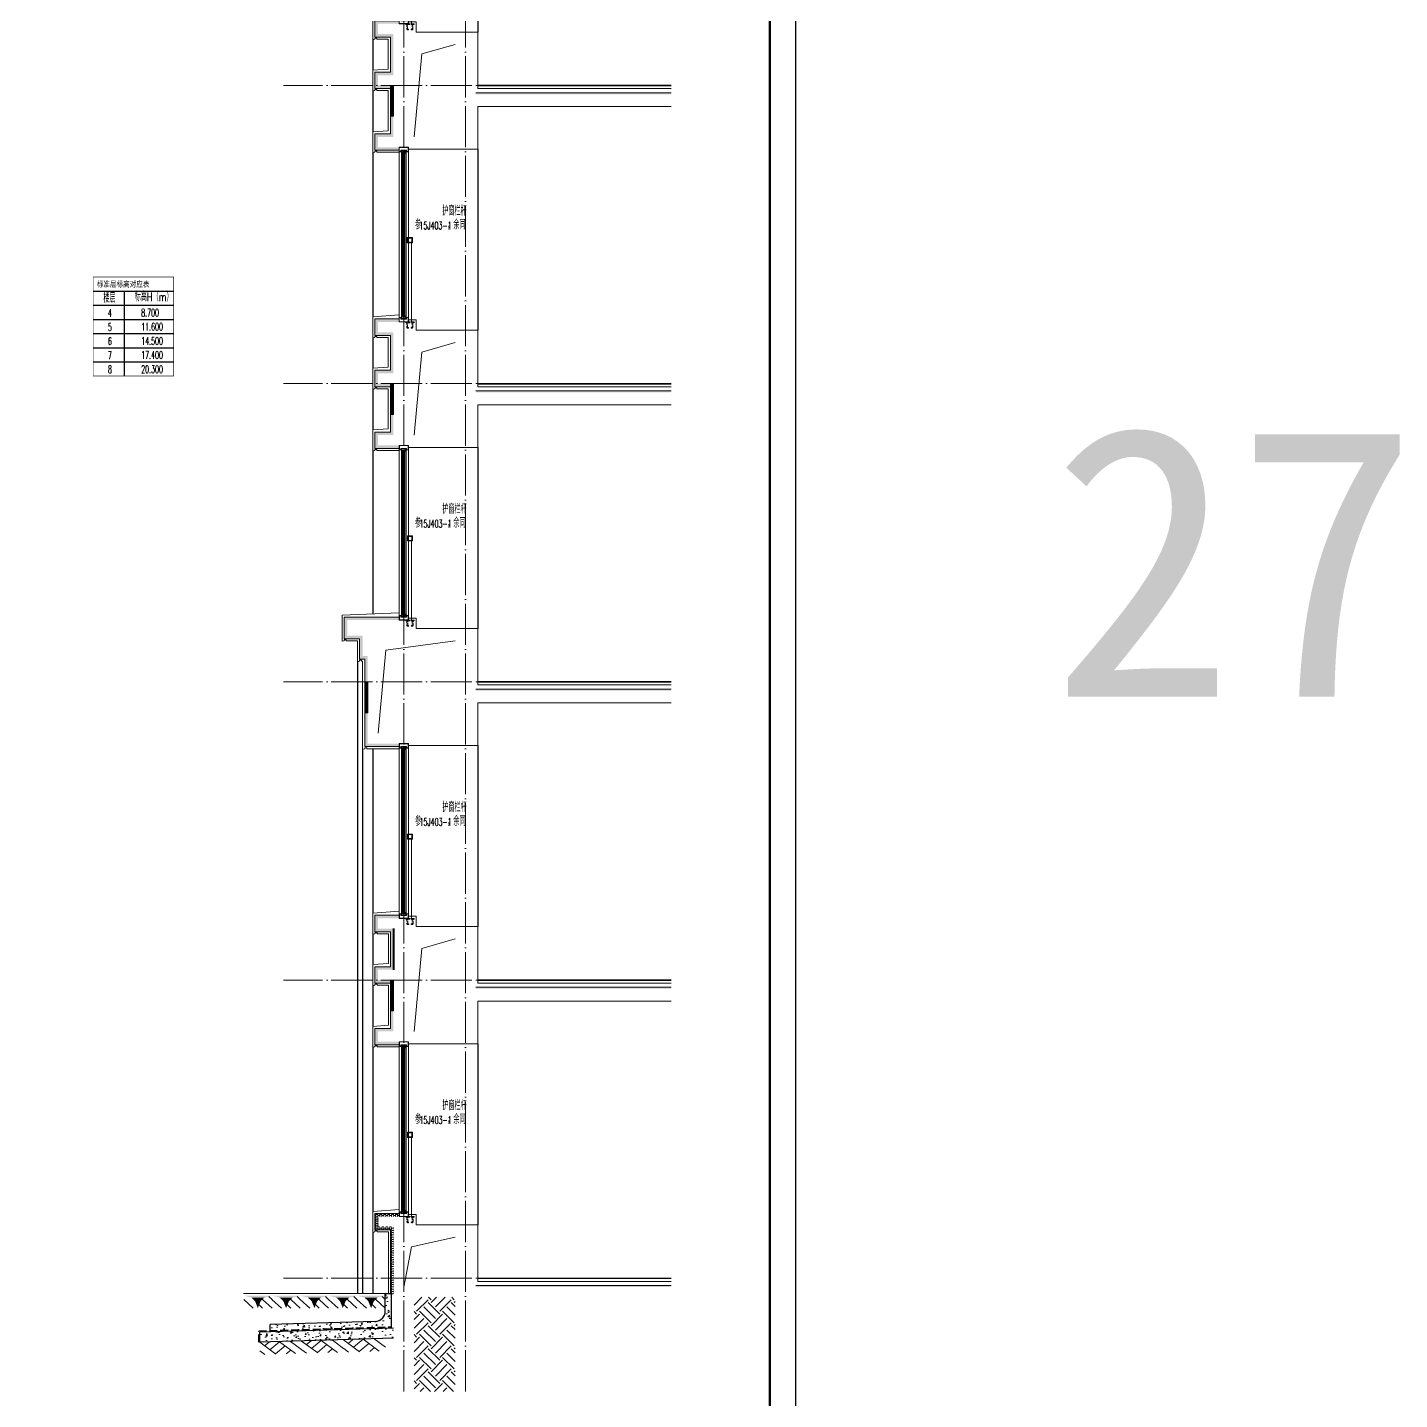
# Model space of a CAD drawing. Extents: x 27938 to 725830, y -209821 to 1628073.
# Drawn here: x 401412 to 414753, y -169623 to -156279 of the extents above; entities that cross this region are included whole.
import ezdxf

# ---------------------------------------------------------------- set-up
doc = ezdxf.new("R2010")
doc.units = 0
doc.header["$LTSCALE"] = 1000
doc.header["$MEASUREMENT"] = 0
doc.linetypes.add('DASH', pattern=[0.35, 0.25, -0.1])
doc.linetypes.add('DOTE', pattern=[2.42, 2, -0.2, 0.02, -0.2])
for name, color, linetype in [('C-Sheet-图框', 101, 'Continuous'), ('COLUMN', 9, 'Continuous'), ('DIM_SYMB', 3, 'Continuous'), ('PUB_TEXT', 4, 'Continuous'), ('图框', 140, 'Continuous'), ('看线', 251, 'Continuous'), ('立面-看线', 251, 'Continuous')]:
    doc.layers.add(name, color=color, linetype=linetype)
for name, color, linetype, lineweight in [('DOTE', 19, 'DOTE', 9), ('PUB_HATCH', 8, 'Continuous', 9), ('S_WINDOW', 144, 'Continuous', 15), ('WALL', 9, 'Continuous', 40), ('内粉刷', 37, 'Continuous', 9), ('填充', 251, 'Continuous', 5), ('立面-中轮廓线', 213, 'Continuous', 35), ('立面-栏杆', 105, 'Continuous', 15), ('立面-洞口示意', 152, 'Continuous', 13), ('粉刷', 251, 'Continuous', 9), ('细细', 250, 'Continuous', 0)]:
    doc.layers.add(name, color=color, linetype=linetype, lineweight=lineweight)
doc.layers.add('yichutu', color=7, linetype='Continuous', true_color=0xffffff, plot=False)
doc.styles.add('_TCH_DIM', font='SIMPLEX.shx', dxfattribs={"width": 0.7, "bigfont": 'GBCBIG.shx'})
doc.styles.add('C', font='')
doc.styles.add('宋体', font='', dxfattribs={"height": 50})
doc.styles.get('C').set_extended_font_data('SimHei')
doc.styles.get('宋体').set_extended_font_data('SimSun')
pattern_1 = [(50, (28072.99, 249033.25), (143.452037, -12.550427), [15, -165]), (355, (28072.99, 249033.25), (-27.750267, 150.438427), [12, -132]), (100.4514, (28084.94, 249032.2), (115.701876, 137.88791), [12.74804, -140.22842]), (46.1842, (28072.99, 249073.25), (213.44821, -33.1038), [22.5, -247.5]), (96.6356, (28090.77, 249070.5), (186.93254, 194.82357), [19.12206, -210.3426]), (351.1842, (28072.99, 249073.25), (186.93239, 194.82372), [18, -198]), (21, (28092.99, 249063.25), (119.38141, -80.52378), [15, -165]), (326, (28092.99, 249063.25), (48.663066, 145.03001), [12, -132]), (71.4514, (28102.93, 249056.54), (168.044526, 64.5061), [12.74804, -140.22842]), (37.5, (28072.986, 249033.25), (2.431971, 66.578771), [0, -130.4, 0, -134, 0, -132.5]), (7.5, (28072.986, 249033.25), (52.613907, 78.882342), [0, -76.4, 0, -127.4, 0, -50.5]), (327.5, (28028.386, 249033.25), (106.764487, -4.510974), [0, -50, 0, -156, 0, -207]), (317.5, (28008.39, 249033.25), (116.637234, 20.020996), [0, -65, 0, -103.6, 0, -147])]
pattern_2 = [(315, (-1092889.3176, -488431.8362), (-1.767766953, -1.767766953), []), (315, (-1092888.139, -488431.8362), (-1.767766953, -1.767766953), [])]
pattern_3 = [(315, (-1092889.3176, -490170.0743), (-1.767766953, -1.767766953), []), (315, (-1092888.139, -490170.0743), (-1.767766953, -1.767766953), [])]

# ---------------------------------------------------------------- blocks, each defined once
blk = doc.blocks.new('$LinePat$素土夯实')
at = {"color": 0}
for p, q in [((0, -210), (210, 0)), ((120, -300), (420, 0)), ((420, 0), (608, -188)), ((495, -300), (795, 0)), ((615, 0), (705, -90)), ((210, -210), (300, -300)), ((315, -105), (502, -293)), ((705, -300), (795, -210))]:
    blk.add_line(p, q, dxfattribs=at)
blk = doc.blocks.new('$LinePat$自然土壤')
at = {"color": 0}
for p, q in [((0, -90), (71, -19)), ((0, -300), (211, -89)), ((210, -300), (286, -224)), ((420, -300), (630, -90))]:
    blk.add_line(p, q, dxfattribs=at)
for points in [[(0, 0), (630, 0), (168, -45), (462, -45)], [(168, -45), (462, -45), (252, -132), (378, -132)], [(252, -132), (378, -132), (315, -300)]]:
    blk.add_solid(points, dxfattribs=at)
blk = doc.blocks.new('sanshui')
at = {"layer": '粉刷'}
h = blk.add_hatch(dxfattribs=at)
h.set_pattern_fill('混凝土', color=256, scale=20)
h.set_pattern_definition(pattern_1)
edge = h.paths.add_edge_path()
edge.add_line((346318, 427330), (346258, 427330))
edge.add_line((346258, 427330), (346258, 427160))
edge.add_arc((346158, 427160), 100, 271.7184, 360, ccw=False)
edge.add_line((346161, 427060), (345138, 427030))
edge.add_line((345138, 427030), (345138, 426970))
edge.add_line((345138, 426970), (346318, 427005))
edge.add_line((346318, 427005), (346318, 427330))
h = blk.add_hatch(dxfattribs=at)
h.set_pattern_fill('混凝土', color=256, scale=20)
h.set_pattern_definition(pattern_1)
h.paths.add_polyline_path([(346338, 426896), (346338, 426996), (345038, 426957), (345038, 426857)])
at = {"layer": 'COLUMN'}
for p, q in [((346258, 427330), (346318, 427330)), ((346258, 427160), (346258, 427330)), ((346318, 426995), (346318, 427330)), ((346161, 427060), (345138, 427030)), ((345138, 426960), (345138, 427030)), ((346338, 426996), (345038, 426957)), ((345038, 426857), (345038, 426957)), ((346338, 426896), (345038, 426857))]:
    blk.add_line(p, q, dxfattribs=at)
blk.add_arc((346158, 427160), 100, 271.7184, 0, dxfattribs=at)
at = {"layer": '立面-中轮廓线', "linetype": 'DASH', "ltscale": 0.3}
blk.add_lwpolyline([(345028, 426857), (345028, 426966), (346318, 427005)], dxfattribs=at)
at = {"layer": '粉刷'}
blk.add_line((344881, 427330), (346258, 427330), dxfattribs=at)
at = {"layer": '粉刷', "yscale": 0.4, "zscale": 0.4}
for name, p, xscale, rotation in [('$LinePat$自然土壤', (345157, 427310), -0.4369306507241237, 359.9999999999903), ('$LinePat$自然土壤', (345432, 427310), -0.4369306507241237, 359.9999999999903), ('$LinePat$自然土壤', (345707, 427310), -0.4369306507241237, 359.9999999999903), ('$LinePat$自然土壤', (345983, 427310), -0.4369306507241237, 359.9999999999903), ('$LinePat$自然土壤', (346258, 427310), -0.4369306507241237, 359.9999999999903), ('$LinePat$素土夯实', (345444, 426869), -0.5117605352322558, 1.718358001643932), ('$LinePat$素土夯实', (345851, 426881), -0.5117605352322558, 1.718358001643932), ('$LinePat$素土夯实', (346258, 426893), -0.5117605352322558, 1.718358001643932)]:
    blk.add_blockref(name, p, dxfattribs=dict(at, xscale=xscale, rotation=rotation))
blk = doc.blocks.new('A$C008776C7')
at = {"layer": '细细'}
h = blk.add_hatch(dxfattribs=at)
h.set_pattern_fill('金属', color=256, style=0)
h.set_pattern_definition(pattern_2)
h.paths.add_polyline_path([(0, 1655), (20, 1655), (20, 1669), (70, 1669), (70, 1655), (90, 1655), (90, 1700), (0, 1700)])
h.paths.add_polyline_path([(18, 1671), (18, 1657), (2, 1657), (2, 1698), (88, 1698), (88, 1657), (72, 1657), (72, 1671)], flags=16)
h = blk.add_hatch(dxfattribs=at)
h.set_pattern_fill('金属', color=256, style=0)
h.set_pattern_definition(pattern_2)
h.paths.add_polyline_path([(68, 1667), (68, 1642), (56, 1642), (56, 1652), (34, 1652), (34, 1642), (22, 1642), (22, 1667)])
h.paths.add_polyline_path([(24, 1665), (24, 1644), (32, 1644), (32, 1654), (58, 1654), (58, 1644), (66, 1644), (66, 1665)], flags=16)
h = blk.add_hatch(color=256, dxfattribs=at)
edge = h.paths.add_edge_path()
edge.add_line((40, 1652), (40, 1640))
edge.add_arc((45, 1631), 9.44, 61.5175, 118.4825, ccw=False)
edge.add_line((50, 1640), (50, 1652))
edge.add_arc((45, 1660), 9.44, 241.5175, 298.4825, ccw=False)
h = blk.add_hatch(dxfattribs=at)
h.set_pattern_fill('金属', color=256, style=0)
h.set_pattern_definition(pattern_3)
h.paths.add_polyline_path([(0, 45), (20, 45), (20, 31), (70, 31), (70, 45), (90, 45), (90, 0), (0, 0)])
h.paths.add_polyline_path([(18, 29), (18, 43), (2, 43), (2, 2), (88, 2), (88, 43), (72, 43), (72, 29)], flags=16)
h = blk.add_hatch(dxfattribs=at)
h.set_pattern_fill('金属', color=256, style=0)
h.set_pattern_definition(pattern_3)
h.paths.add_polyline_path([(68, 33), (68, 58), (56, 58), (56, 48), (34, 48), (34, 58), (22, 58), (22, 33)])
h.paths.add_polyline_path([(24, 35), (24, 56), (32, 56), (32, 46), (58, 46), (58, 56), (66, 56), (66, 35)], flags=16)
h = blk.add_hatch(color=256, dxfattribs=at)
edge = h.paths.add_edge_path()
edge.add_line((40, 48), (40, 60))
edge.add_arc((45, 69), 9.44, 241.5175, 298.4825)
edge.add_line((50, 60), (50, 48))
edge.add_arc((45, 40), 9.44, 61.5175, 118.4825)
at = {"layer": 'S_WINDOW'}
for p, q in [((0, 45), (0, 1655)), ((22, 58), (22, 1642)), ((68, 58), (68, 1642)), ((90, 45), (90, 1655))]:
    blk.add_line(p, q, dxfattribs=at)
for points in [[(90, 1700), (90, 1655), (70, 1655), (70, 1669), (20, 1669), (20, 1655), (0, 1655), (0, 1700)], [(88, 1698), (88, 1657), (72, 1657), (72, 1671), (18, 1671), (18, 1657), (2, 1657), (2, 1698)], [(68, 1667), (68, 1642), (56, 1642), (56, 1652), (34, 1652), (34, 1642), (22, 1642), (22, 1667)], [(66, 1665), (66, 1644), (58, 1644), (58, 1654), (32, 1654), (32, 1644), (24, 1644), (24, 1665)], [(90, 0), (90, 45), (70, 45), (70, 31), (20, 31), (20, 45), (0, 45), (0, 0)], [(88, 2), (88, 43), (72, 43), (72, 29), (18, 29), (18, 43), (2, 43), (2, 2)], [(68, 33), (68, 58), (56, 58), (56, 48), (34, 48), (34, 58), (22, 58), (22, 33)], [(66, 35), (66, 56), (58, 56), (58, 46), (32, 46), (32, 56), (24, 56), (24, 35)]]:
    blk.add_lwpolyline(points, close=True, dxfattribs=at)
at = {"layer": '细细'}
for points in [[(34, 1642), (34, 58)], [(40, 60), (40, 1652)], [(50, 60), (50, 1652)], [(56, 1642), (56, 58)]]:
    blk.add_lwpolyline(points, dxfattribs=at)
for points in [[(40, 1652), (40, 1640, -0.253805), (50, 1640), (50, 1652, -0.253805)], [(40, 48), (40, 60, 0.253805), (50, 60), (50, 48, 0.253805)]]:
    blk.add_lwpolyline(points, format="xyb", close=True, dxfattribs=at)
blk = doc.blocks.new('A$C02E370A9')
at = {"layer": 'PUB_TEXT', "style": '_TCH_DIM'}
for s, height, width, p in [('护窗栏杆', 84.4, 0.7, (290, 216)), ('参', 84.4, 0.7, (25, 81)), ('15J403-1', 74.4, 0.494118, (68, 81)), ('，余同', 84.4, 0.7, (338, 81))]:
    blk.add_text(s, height=height, dxfattribs=dict(at, width=width)).set_placement(p)
blk = doc.blocks.new('A$C164D20CD')
at = {"layer": '立面-栏杆'}
for p, q in [((-55, 0), (-55, 770)), ((-25, 770), (-25, 0))]:
    blk.add_line(p, q, dxfattribs=at)
at = {"layer": '立面-栏杆', "linetype": 'DASH', "ltscale": 0.1}
for p, q in [((0, 0), (-80, 0)), ((-80, 0), (-80, -7)), ((0, -7), (0, 0)), ((-80, -7), (-70, -7)), ((-70, -7), (-70, -51)), ((-62, -7), (-18, -7)), ((-62, -51), (-62, -7)), ((-55, -53), (-61, -53)), ((-61, -60), (-55, -60)), ((-53, -57), (-53, -56)), ((-27, -56), (-27, -57)), ((-19, -53), (-25, -53)), ((-25, -60), (-19, -60)), ((-18, -7), (-18, -51)), ((-10, -7), (0, -7)), ((-10, -51), (-10, -7))]:
    blk.add_line(p, q, dxfattribs=at)
at = {"layer": '立面-栏杆'}
for points in [[(-15, 820), (-65, 820), (-65, 770), (-15, 770)], [(-21, 814), (-59, 814), (-59, 776), (-21, 776)]]:
    blk.add_lwpolyline(points, close=True, dxfattribs=at)
at = {"layer": '立面-栏杆', "linetype": 'DASH', "ltscale": 0.1}
for centre, major_axis, start_param, end_param in [((-61, -51), (6.36, 6.36), 2.356194, 3.926991), ((-61, -51), (1.27, 1.27), 2.356194, 3.926991), ((-55, -56), (1.91, 1.91), 5.497787, 7.068583), ((-55, -57), (1.91, 1.91), 3.926991, 5.497787), ((-25, -56), (1.91, 1.91), 0.785398, 2.356194), ((-23, -55), (3.53, 3.53), 2.748894, 3.534292), ((-19, -51), (-6.36, 6.36), 2.356194, 3.926991), ((-19, -51), (-1.27, 1.27), 2.356194, 3.926991)]:
    blk.add_ellipse(centre, major_axis=major_axis, ratio=1, start_param=start_param, end_param=end_param, dxfattribs=at)
blk = doc.blocks.new('GFGDGDGDGR')
at = {"layer": 'PUB_HATCH'}
h = blk.add_hatch(dxfattribs=at)
h.set_pattern_fill('HONEY', color=256, scale=8, style=0)
h.set_pattern_definition([(0, (890824.963, -105961.315), (19.05, 10.99852), [12.7, -25.4]), (120, (890824.963, -105961.315), (-19.0499977, 10.998524), [12.7, -25.4]), (60, (890824.963, -105961.315), (2.3e-06, 21.997044), [-25.4, 12.7])])
h.paths.add_polyline_path([(845749, -58047), (845599, -58047), (845599, -57947), (845749, -57947), (845749, -57547), (845599, -57547), (845599, -57447), (845804, -57447), (845804, -57417), (845569, -57417), (845569, -57577), (845719, -57577), (845719, -57677), (845719, -57917), (845569, -57917), (845569, -58077), (845719, -58077), (845719, -58517), (845569, -58517), (845569, -58677), (845804, -58677), (845804, -58647), (845599, -58647), (845599, -58547), (845749, -58547)])
at = {"layer": '立面-看线'}
h = blk.add_hatch(dxfattribs=at)
h.set_pattern_fill('HONEY', color=256, scale=7)
h.set_pattern_definition([(0, (45296.221, -443493.767), (16.66875, 9.623705), [11.1125, -22.225]), (120, (45296.221, -443493.767), (-16.66874801, 9.62370845), [11.1125, -22.225]), (60, (45296.221, -443493.767), (1.99e-06, 19.24741345), [-22.225, 11.1125])])
h.paths.add_polyline_path([(848448, -58117), (846549, -58117), (846549, -58132), (848448, -58132)])
at = {"layer": 'PUB_HATCH', "color": 215, "true_color": 0xa953a0}
blk.add_line((846549, -58117), (848448, -58117), dxfattribs=at)
blk.add_lwpolyline([(845804, -57417), (845569, -57417), (845569, -57577), (845719, -57577), (845719, -57677), (845719, -57677), (845719, -57917), (845569, -57917), (845569, -58077), (845719, -58077), (845719, -58517), (845569, -58517), (845569, -58677), (845804, -58677)], dxfattribs=at)
at = {"layer": '内粉刷'}
for points in [[(845804, -57377), (845549, -57397), (845549, -57597)], [(845894, -57427), (845969, -57427), (845969, -57527), (846569, -57527), (846569, -58077)], [(845589, -57597), (845589, -57587), (845569, -57587), (845569, -57597), (845549, -57602), (845549, -57597)], [(845589, -57597), (845699, -57597), (845699, -57697), (845699, -57697), (845699, -57887), (845549, -57897), (845549, -58097)], [(845589, -58097), (845589, -58087), (845569, -58087), (845569, -58097), (845549, -58102), (845549, -58097)], [(845589, -58097), (845699, -58097), (845699, -58487), (845549, -58497), (845549, -58697)], [(848448, -58077), (846569, -58077)], [(845894, -58667), (846569, -58667), (846569, -58252), (848448, -58252)], [(845589, -58697), (845589, -58687), (845569, -58687), (845569, -58697), (845549, -58702), (845549, -58697)], [(845589, -58697), (845804, -58697)]]:
    blk.add_lwpolyline(points, dxfattribs=at)
at = {"layer": '看线'}
for p, q in [((846569, -55767), (846569, -57527)), ((845549, -55799), (845549, -57397)), ((845549, -57597), (845549, -57897)), ((845549, -58097), (845549, -58497))]:
    blk.add_line(p, q, dxfattribs=at)
at = {"layer": '看线', "color": 32}
for p, q in [((848448, -58047), (846569, -58047)), ((846569, -58047), (848448, -58047))]:
    blk.add_line(p, q, dxfattribs=at)
at = {"layer": '立面-洞口示意'}
blk.add_lwpolyline([(845949, -58547), (846024, -57740), (846349, -57647)], dxfattribs=at)
for name, p in [('A$C008776C7', (845804, -57447)), ('A$C02E370A9', (845934, -56627)), ('A$C164D20CD', (845949, -57447))]:
    blk.add_blockref(name, p)
blk = doc.blocks.new('GFDDDDRG')
at = {"layer": '图框'}
blk.add_lwpolyline([(923310, -107437), (923310, -159999), (893610, -159999), (893610, -107437)], close=True, dxfattribs=at)
blk.add_lwpolyline([(923310, -107437), (923310, -159999), (893610, -159999), (893610, -107437)], close=True, dxfattribs=at)
at = {"layer": '图框', "const_width": 50}
blk.add_lwpolyline([(894110, -159499), (922810, -159499), (922810, -108687), (894110, -108687)], close=True, dxfattribs=at)
blk = doc.blocks.new('yct-1051-594-26275-14850-25-1002.0')
at = {"layer": 'yichutu', "color": 7, "true_color": 0xffffff}
blk.add_lwpolyline([(0, 0), (0, 14850), (26275, 14850), (26275, 0)], close=True, dxfattribs=at)
blk = doc.blocks.new('A$C1F6240CC')
at = {"layer": 'PUB_HATCH'}
h = blk.add_hatch(dxfattribs=at)
h.set_pattern_fill('DOTS', color=251, scale=2, style=0)
h.set_pattern_definition([(0, (-2e-08, -300), (1.5875, 3.175), [0, -3.175])])
h.paths.add_polyline_path([(-30, -300), (0, -300), (0, -50), (0, 0), (0, 0), (0, 0), (-30, 0)])
at = {"layer": 'PUB_HATCH', "color": 5}
blk.add_lwpolyline([(0, 0), (-30, 0), (-30, -300), (0, -300)], close=True, dxfattribs=at)
blk = doc.blocks.new('A$C5C8026AD')
at = {"layer": 'C-Sheet-图框', "color": 0}
for p, q in [((-1350, 900), (-567, 900)), ((-1350, 900), (-567, 900)), ((-1050, 900), (-1050, 75)), ((-1350, 763), (-567, 763)), ((-1350, 625), (-567, 625)), ((-1350, 488), (-567, 488)), ((-1350, 350), (-567, 350)), ((-1350, 213), (-567, 213))]:
    blk.add_line(p, q, dxfattribs=at)
at = {"layer": 'C-Sheet-图框', "color": 0, "const_width": 6}
blk.add_lwpolyline([(-1350, 75), (-567, 75), (-567, 1037), (-1350, 1037)], close=True, dxfattribs=at)
at = {"layer": 'PUB_TEXT', "color": 2, "style": '宋体', "width": 0.8}
blk.add_text('标准层标高对应表', height=57, dxfattribs=at).set_placement((-1314, 940))
at = {"layer": 'PUB_TEXT', "style": '_TCH_DIM'}
for s, height, width, p in [('楼层', 84.4, 0.7, (-1251, 789)), ('标高H（m）', 84.4, 0.7, (-946, 801)), ('4', 74.4, 0.494118, (-1206, 651)), ('8.700', 74.4, 0.494118, (-883, 653)), ('5', 74.4, 0.494118, (-1206, 514)), ('11.600', 74.4, 0.494118, (-883, 516)), ('6', 74.4, 0.494118, (-1206, 376)), ('14.500', 74.4, 0.494118, (-883, 378)), ('7', 74.4, 0.494118, (-1206, 239)), ('17.400', 74.4, 0.494118, (-883, 241)), ('8', 74.4, 0.494118, (-1206, 101)), ('20.300', 74.4, 0.494118, (-883, 103))]:
    blk.add_text(s, height=height, dxfattribs=dict(at, width=width)).set_placement(p)

msp = doc.modelspace()

# ---------------------------------------------------------------- hatches: boundary and pattern name
at = {"layer": 'PUB_HATCH'}
h = msp.add_hatch(dxfattribs=at)
h.set_pattern_fill('HONEY', color=256, scale=8, style=0)
h.set_pattern_definition([(0, (-440961.04, -98796.217), (19.05, 10.99852), [12.7, -25.4]), (120, (-440961.04, -98796.217), (-19.04999772, 10.99852394), [12.7, -25.4]), (60, (-440961.04, -98796.217), (2.28e-06, 21.99704394), [-25.4, 12.7])])
h.paths.add_polyline_path([(405025.9, -163273), (405025.9, -163243), (404720.9, -163243), (404720.9, -162393), (404670.9, -162393), (404670.9, -162193), (404520.9, -162193), (404520.9, -162043), (405025.9, -162043), (405025.9, -162013), (404490.9, -162013), (404490.9, -162223), (404640.9, -162223), (404640.9, -162423), (404690.9, -162423), (404690.9, -163273)])
h = msp.add_hatch(dxfattribs=at)
h.set_pattern_fill('HONEY', color=256, scale=8, style=0)
h.set_pattern_definition([(0, (450046.355, -213457.532), (19.05, 10.99852), [12.7, -25.4]), (120, (450046.355, -213457.532), (-19.0499977, 10.998524), [12.7, -25.4]), (60, (450046.355, -213457.532), (2.3e-06, 21.997044), [-25.4, 12.7])])
h.paths.add_polyline_path([(404970.9, -165543), (404820.9, -165543), (404820.9, -165443), (404970.9, -165443), (404970.9, -165043), (404820.9, -165043), (404820.9, -164943), (405025.9, -164943), (405025.9, -164913), (404790.9, -164913), (404790.9, -165073), (404940.9, -165073), (404940.9, -165173), (404940.9, -165413), (404790.9, -165413), (404790.9, -165573), (404940.9, -165573), (404940.9, -166013), (404790.9, -166013), (404790.9, -166173), (405025.9, -166173), (405025.9, -166143), (404820.9, -166143), (404820.9, -166043), (404970.9, -166043)])
h = msp.add_hatch(dxfattribs=at)
h.set_pattern_fill('HONEY', color=256, scale=8, style=0)
h.set_pattern_definition([(0, (-428633.981, -98796.217), (19.05, 10.99852), [12.7, -25.4]), (120, (-428633.981, -98796.217), (-19.04999772, 10.99852394), [12.7, -25.4]), (60, (-428633.981, -98796.217), (2.28e-06, 21.99704394), [-25.4, 12.7])])
h.paths.add_polyline_path([(404940.9, -168593), (404970.9, -168593), (404970.9, -167943), (404820.9, -167943), (404820.9, -167843), (405025.9, -167843), (405025.9, -167813), (404790.9, -167813), (404790.9, -167973), (404940.9, -167973)])
at = {"layer": '填充'}
h = msp.add_hatch(dxfattribs=at)
h.set_pattern_fill('EARTH', color=250, scale=50, angle=45, style=0)
h.set_pattern_definition([(45, (-709927.42, -624736.4), (0, 224.506403), [158.75, -158.75]), (45, (-709969.52, -624694.31), (0, 224.506403), [158.75, -158.75]), (45, (-710011.61, -624652.21), (0, 224.506403), [158.75, -158.75]), (135, (-710011.61, -624624.15), (-224.506403, 0), [158.75, -158.75]), (135, (-709969.52, -624582.06), (-224.506403, 0), [158.75, -158.75]), (135, (-709927.42, -624539.96), (-224.506403, 0), [158.75, -158.75])])
h.paths.add_polyline_path([(405570.9, -169543), (405570.9, -168628), (405170.9, -168628), (405170.9, -169543)])
at = {"layer": '立面-看线'}
h = msp.add_hatch(dxfattribs=at)
h.set_pattern_fill('HONEY', color=256, scale=7)
h.set_pattern_definition([(0, (-395482.388, -548089.9845), (16.66875, 9.623705), [11.1125, -22.225]), (120, (-395482.388, -548089.9845), (-16.66874801, 9.62370845), [11.1125, -22.225]), (60, (-395482.388, -548089.9845), (1.99e-06, 19.24741345), [-22.225, 11.1125])])
h.paths.add_polyline_path([(407669.4, -162713), (405770.9, -162713), (405770.9, -162728), (407669.4, -162728)])
h = msp.add_hatch(dxfattribs=at)
h.set_pattern_fill('HONEY', color=256, scale=7)
h.set_pattern_definition([(0, (-395482.388, -550989.9845), (16.66875, 9.623705), [11.1125, -22.225]), (120, (-395482.388, -550989.9845), (-16.66874801, 9.62370845), [11.1125, -22.225]), (60, (-395482.388, -550989.9845), (1.99e-06, 19.24741345), [-22.225, 11.1125])])
h.paths.add_polyline_path([(407669.4, -165613), (405770.9, -165613), (405770.9, -165628), (407669.4, -165628)])
h = msp.add_hatch(dxfattribs=at)
h.set_pattern_fill('HONEY', color=256, scale=7)
h.set_pattern_definition([(0, (-395482.388, -553889.9845), (16.66875, 9.623705), [11.1125, -22.225]), (120, (-395482.388, -553889.9845), (-16.66874801, 9.62370845), [11.1125, -22.225]), (60, (-395482.388, -553889.9845), (1.99e-06, 19.24741345), [-22.225, 11.1125])])
h.paths.add_polyline_path([(407669.4, -168513), (405770.9, -168513), (405770.9, -168528), (407669.4, -168528)])

# ---------------------------------------------------------------- linework, layer by layer
at = {"layer": 'DOTE', "linetype": 'DOTE', "ltscale": 0.2}
for p, q in [((405070.9, -169543), (405070.9, -149943)), ((405670.9, -169543), (405670.9, -149943)), ((407669.4, -156843), (403900.7, -156843)), ((407669.4, -159743), (403900.7, -159743)), ((407669.4, -162643), (403900.7, -162643)), ((407669.4, -165543), (403900.7, -165543)), ((407669.4, -168443), (403900.7, -168443))]:
    msp.add_line(p, q, dxfattribs=at)
at = {"layer": 'PUB_HATCH', "color": 215, "true_color": 0xa953a0}
for p, q in [((405770.9, -162713), (407669.4, -162713)), ((405770.9, -165613), (407669.4, -165613)), ((405770.9, -168513), (407669.4, -168513))]:
    msp.add_line(p, q, dxfattribs=at)
for points in [[(405025.9, -162013), (404490.9, -162013), (404490.9, -162223), (404640.9, -162223), (404640.9, -162423), (404690.9, -162423), (404690.9, -163273), (405025.9, -163273)], [(405025.9, -164913), (404790.9, -164913), (404790.9, -165073), (404940.9, -165073), (404940.9, -165173), (404940.9, -165173), (404940.9, -165413), (404790.9, -165413), (404790.9, -165573), (404940.9, -165573), (404940.9, -166013), (404790.9, -166013), (404790.9, -166173), (405025.9, -166173)], [(405025.9, -167813), (404790.9, -167813), (404790.9, -167973), (404940.9, -167973), (404940.9, -168593)]]:
    msp.add_lwpolyline(points, dxfattribs=at)
at = {"layer": 'WALL'}
msp.add_line((404970.9, -165043), (404970.9, -165443), dxfattribs=at)
at = {"layer": '内粉刷'}
for points in [[(405025.9, -161973), (404470.9, -161993), (404470.9, -162243)], [(405115.9, -162023), (405190.9, -162023), (405190.9, -162123), (405790.9, -162123), (405790.9, -162673)], [(404510.9, -162243), (404510.9, -162233), (404490.9, -162233), (404490.9, -162243), (404470.9, -162248), (404470.9, -162243)], [(404510.9, -162243), (404620.9, -162243), (404620.9, -162443)], [(404660.9, -162443), (404660.9, -162433), (404640.9, -162433), (404640.9, -162443), (404620.9, -162448), (404620.9, -162443)], [(404660.9, -162443), (404670.9, -162443), (404670.9, -163293)], [(407669.4, -162673), (405790.9, -162673)], [(405115.9, -163263), (405790.9, -163263), (405790.9, -162848), (407669.4, -162848)], [(404710.9, -163293), (404710.9, -163283), (404690.9, -163283), (404690.9, -163293), (404670.9, -163298), (404670.9, -163293)], [(404710.9, -163293), (405025.9, -163293)], [(405025.9, -164873), (404770.9, -164893), (404770.9, -165093)], [(405115.9, -164923), (405190.9, -164923), (405190.9, -165023), (405790.9, -165023), (405790.9, -165573)], [(404810.9, -165093), (404810.9, -165083), (404790.9, -165083), (404790.9, -165093), (404770.9, -165098), (404770.9, -165093)], [(404810.9, -165093), (404920.9, -165093), (404920.9, -165193), (404920.9, -165193), (404920.9, -165383), (404770.9, -165393), (404770.9, -165593)], [(404810.9, -165593), (404810.9, -165583), (404790.9, -165583), (404790.9, -165593), (404770.9, -165598), (404770.9, -165593)], [(404810.9, -165593), (404920.9, -165593), (404920.9, -165983), (404770.9, -165993), (404770.9, -166193)], [(407669.4, -165573), (405790.9, -165573)], [(405115.9, -166163), (405790.9, -166163), (405790.9, -165748), (407669.4, -165748)], [(404810.9, -166193), (404810.9, -166183), (404790.9, -166183), (404790.9, -166193), (404770.9, -166198), (404770.9, -166193)], [(404810.9, -166193), (405025.9, -166193)], [(405025.9, -167773), (404770.9, -167793), (404770.9, -167993)], [(405115.9, -167823), (405190.9, -167823), (405190.9, -167923), (405790.9, -167923), (405790.9, -168473)], [(404810.9, -167993), (404810.9, -167983), (404790.9, -167983), (404790.9, -167993), (404770.9, -167998), (404770.9, -167993)], [(404810.9, -167993), (404920.9, -167993), (404920.9, -168593)], [(407669.4, -168473), (405790.9, -168473)]]:
    msp.add_lwpolyline(points, dxfattribs=at)
at = {"layer": '看线'}
for p, q in [((405790.9, -160363), (405790.9, -162123)), ((404770.9, -160393), (404770.9, -161982.2)), ((404770.9, -163293), (404770.9, -164893)), ((405790.9, -163263), (405790.9, -165023)), ((404770.9, -165093), (404770.9, -165393)), ((404770.9, -165593), (404770.9, -165993)), ((404770.9, -166193), (404770.9, -167793)), ((405790.9, -166163), (405790.9, -167923)), ((404770.9, -167995.5), (404770.9, -168593))]:
    msp.add_line(p, q, dxfattribs=at)
at = {"layer": '看线', "color": 252}
for p, q in [((404620.9, -162443), (404620.9, -168593)), ((404670.9, -163293), (404670.9, -168593))]:
    msp.add_line(p, q, dxfattribs=at)
at = {"layer": '看线', "color": 32}
for p, q in [((407669.4, -162643), (405790.9, -162643)), ((405790.9, -162643), (407669.4, -162643)), ((407669.4, -165543), (405790.9, -165543)), ((405790.9, -165543), (407669.4, -165543)), ((405790.9, -168443), (407669.4, -168443))]:
    msp.add_line(p, q, dxfattribs=at)
at = {"layer": '立面-洞口示意'}
for points in [[(404820.9, -163143), (404895.3, -162333.7), (405570.9, -162243)], [(405170.9, -166043), (405245, -165236.5), (405570.9, -165143)], [(405070.9, -168528), (405145, -168136.5), (405570.9, -168043)]]:
    msp.add_lwpolyline(points, dxfattribs=at)

# ---------------------------------------------------------------- block references
at = {"xscale": 0.5, "yscale": 0.5, "zscale": 0.5}
msp.add_blockref('GFDDDDRG', (-52774.4, -93716.5), dxfattribs=at)
for name, p in [('GFGDGDGDGR', (-440778.6, -98796.2)), ('A$C1F6240CC', (404970.9, -156843)), ('A$C1F6240CC', (404970.9, -156843)), ('GFGDGDGDGR', (-440778.6, -101696.2)), ('A$C5C8026AD', (403400.7, -159743)), ('A$C1F6240CC', (404970.9, -159743)), ('A$C008776C7', (405025.9, -162043)), ('A$C02E370A9', (405155.9, -161223)), ('A$C164D20CD', (405170.9, -162043)), ('A$C1F6240CC', (404720.9, -162643)), ('A$C008776C7', (405025.9, -164943)), ('A$C02E370A9', (405155.9, -164123)), ('A$C164D20CD', (405170.9, -164943)), ('A$C1F6240CC', (404970.9, -165543)), ('A$C008776C7', (405025.9, -167843)), ('A$C02E370A9', (405155.9, -167023)), ('A$C164D20CD', (405170.9, -167843)), ('sanshui', (58632.7, -595922.7))]:
    msp.add_blockref(name, p)
at = {"layer": 'yichutu', "rotation": 270}
msp.add_blockref('yct-1051-594-26275-14850-25-1002.0', (394030.5, -147435), dxfattribs=at)

# ---------------------------------------------------------------- texts
at = {"layer": 'DIM_SYMB', "color": 6, "style": 'C'}
msp.add_text('27', height=2628.69, dxfattribs=at).set_placement((411362.6, -162787.9))

doc.saveas('drawing.dxf')
